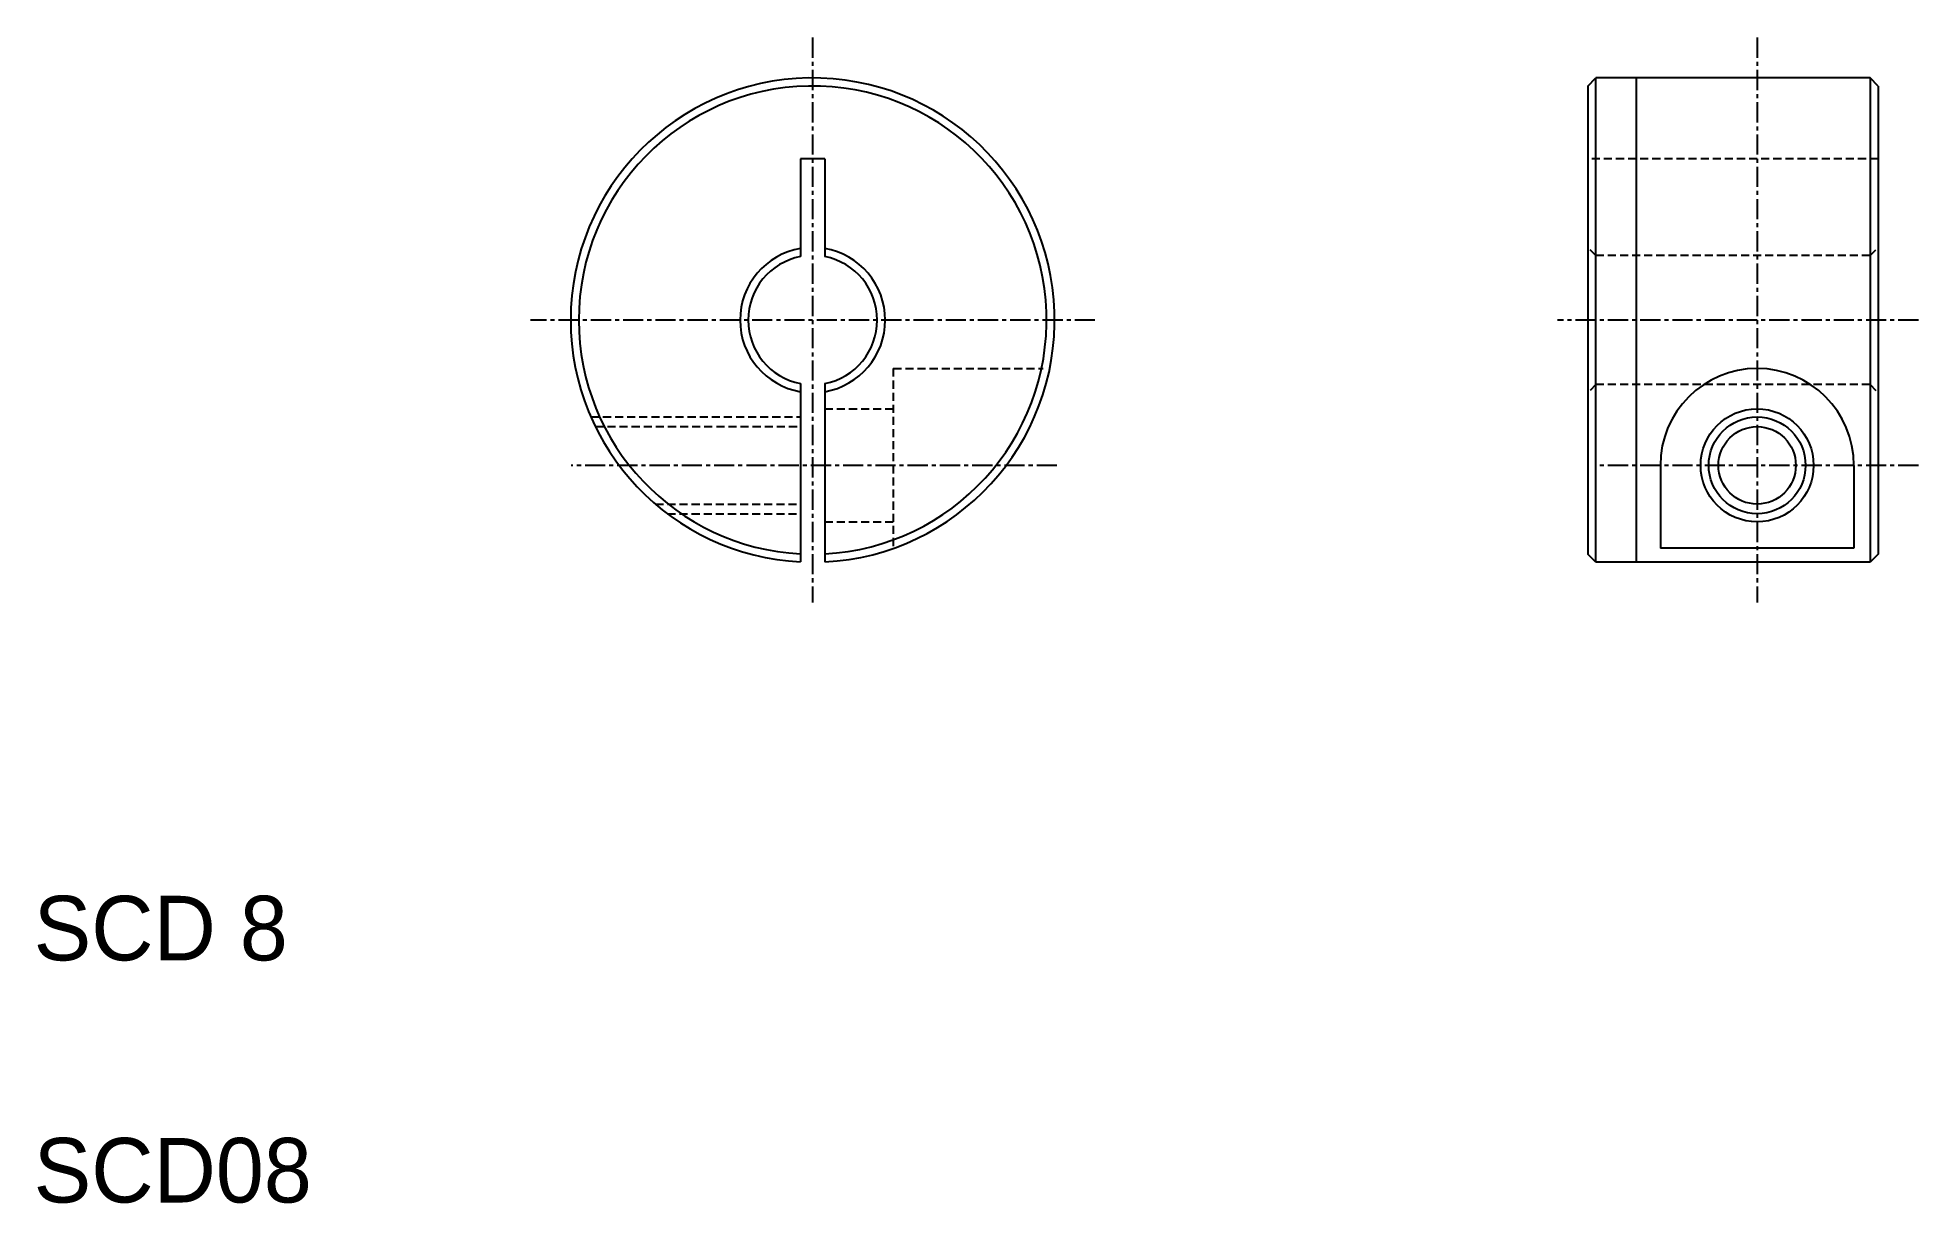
# Model space of a CAD drawing. Extents: x 62 to 179, y 80 to 152.
import ezdxf

# ---------------------------------------------------------------- set-up
doc = ezdxf.new("R2010")
doc.units = 0
doc.linetypes.add('CENTER', pattern=[2, 1.25, -0.25, 0.25, -0.25])
doc.linetypes.add('DASHED', pattern=[0.75, 0.5, -0.25])
doc.layers.get('0').update_dxf_attribs({"linetype": 'CONTINUOUS'})
doc.layers.add('CENTER', color=1, linetype='CENTER')

msp = doc.modelspace()

# ---------------------------------------------------------------- linework, layer by layer
at = {"color": 7, "linetype": 'CONTINUOUS'}
for p, q in [((158.21, 149.3), (158.71, 149.8)), ((158.21, 149.3), (158.21, 120.3)), ((175.71, 149.8), (158.71, 149.8)), ((158.71, 119.8), (158.71, 149.8)), ((161.21, 149.8), (161.21, 119.8)), ((175.71, 149.8), (175.71, 119.8)), ((176.21, 149.3), (175.71, 149.8)), ((176.21, 149.3), (176.21, 120.3)), ((109.41, 144.8), (109.41, 138.73)), ((110.91, 144.8), (109.41, 144.8)), ((110.91, 144.8), (110.91, 138.73)), ((109.41, 130.87), (109.41, 119.82)), ((110.91, 130.87), (110.91, 119.82)), ((162.71, 125.8), (162.71, 120.66)), ((174.71, 125.8), (174.71, 120.66)), ((158.71, 119.8), (158.21, 120.3)), ((174.71, 120.66), (162.71, 120.66)), ((176.21, 120.3), (175.71, 119.8)), ((175.71, 119.8), (158.71, 119.8))]:
    msp.add_line(p, q, dxfattribs=at)
at = {"color": 3, "linetype": 'DASHED'}
for p, q in [((176.21, 144.8), (158.21, 144.8)), ((158.71, 138.8), (158.21, 139.3)), ((175.71, 138.8), (158.71, 138.8)), ((158.71, 130.8), (158.71, 138.8)), ((175.71, 138.8), (176.21, 139.3)), ((175.71, 138.8), (175.71, 130.8)), ((115.16, 131.8), (115.16, 120.66)), ((115.16, 131.8), (124.46, 131.8)), ((158.71, 130.8), (158.21, 130.3)), ((175.71, 130.8), (158.71, 130.8)), ((175.71, 130.8), (176.21, 130.3)), ((96.41, 128.8), (109.41, 128.8)), ((110.91, 129.3), (115.16, 129.3)), ((96.69, 128.2), (109.41, 128.2)), ((100.41, 123.4), (109.41, 123.4)), ((101.16, 122.8), (109.41, 122.8)), ((110.91, 122.3), (115.16, 122.3))]:
    msp.add_line(p, q, dxfattribs=at)
at = {"color": 7, "linetype": 'CONTINUOUS'}
for radius in [3.5, 2.4]:
    msp.add_circle((168.71, 125.8), radius, dxfattribs=at)
at = {"color": 3, "linetype": 'CONTINUOUS'}
msp.add_circle((168.71, 125.8), 3, dxfattribs=at)
at = {"color": 7, "linetype": 'CONTINUOUS'}
for centre, radius, start, end in [((110.16, 134.8), 15, 272.866, 180), ((110.16, 134.8), 14.5, 272.9649, 180), ((110.16, 134.8), 4.5, 99.5941, 260.4059), ((110.16, 134.8), 4.5, 279.5941, 80.4059), ((110.16, 134.8), 4, 100.8069, 259.1931), ((110.16, 134.8), 4, 280.8069, 79.1931), ((110.16, 134.8), 15, 180, 267.134), ((110.16, 134.8), 14.5, 180, 267.0351), ((168.71, 125.8), 6, 0, 180)]:
    msp.add_arc(centre, radius, start, end, dxfattribs=at)
at = {"layer": 'CENTER', "color": 1, "linetype": 'CENTER'}
for p, q in [((110.16, 152.3), (110.16, 117.3)), ((168.71, 152.3), (168.71, 117.3)), ((127.66, 134.8), (92.66, 134.8)), ((178.71, 134.8), (156.33, 134.8)), ((125.3, 125.8), (95.18, 125.8)), ((178.71, 125.8), (158.71, 125.8))]:
    msp.add_line(p, q, dxfattribs=at)

# ---------------------------------------------------------------- texts
at = {"color": 7, "linetype": 'CONTINUOUS'}
for s, p in [('SCD 8', (61.87, 95.13)), ('SCD08', (61.87, 80.13))]:
    msp.add_text(s, height=4, dxfattribs=at).set_placement(p)

doc.saveas('drawing.dxf')
